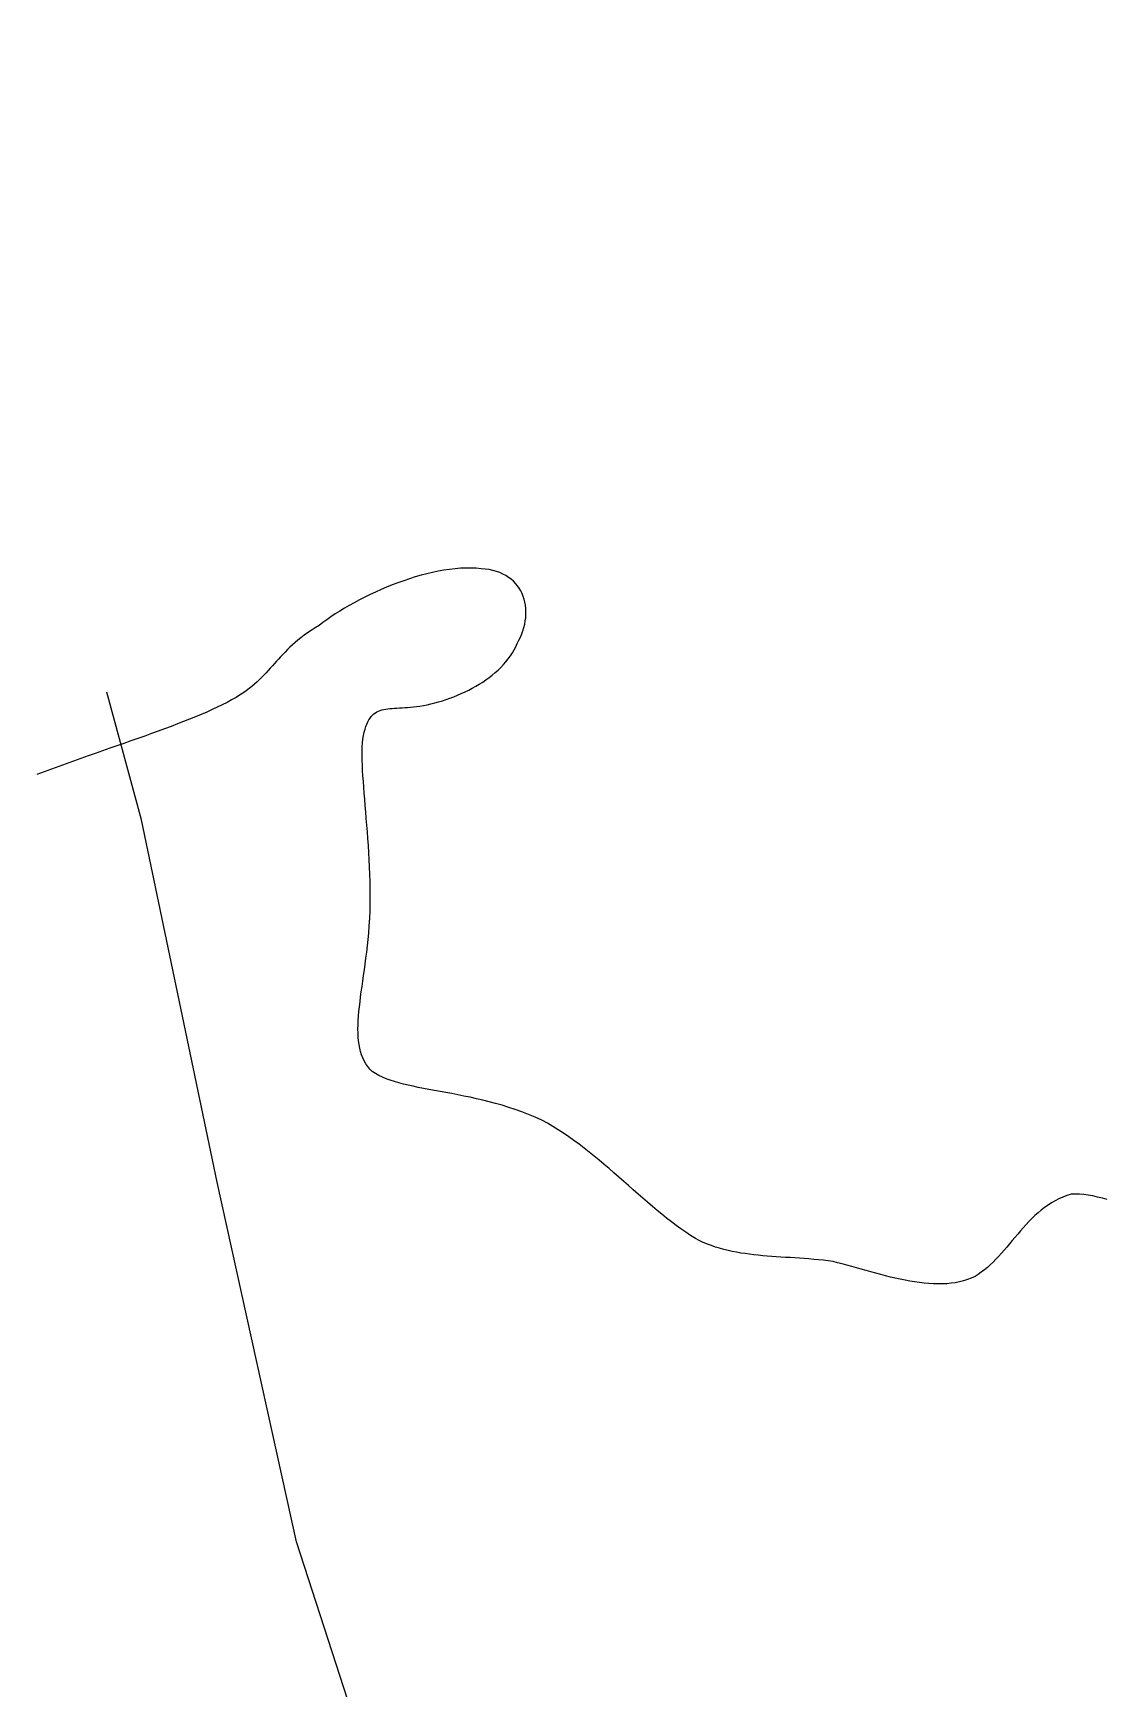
# Model space of a CAD drawing. Header units: metres. Extents: x 507606 to 508087, y 6966978 to 6967359.
# Drawn here: x 507905.943 to 507907.322, y 6967152.864 to 6967154.996 of the extents above; entities that cross this region are included whole.
import ezdxf

# ---------------------------------------------------------------- set-up
doc = ezdxf.new("R2010")
doc.units = ezdxf.units.M
doc.linetypes.add('ISO-DASHED2', pattern=[6, 4, -2])
doc.layers.add('CON_EX. MIN', color=253, linetype='ISO-DASHED2')
doc.layers.add('mga2020VEG_TREE', color=252, linetype='Continuous')

# ---------------------------------------------------------------- blocks, each defined once
blk = doc.blocks.new('BAC V TREE')
for p, q in [((-5.2738, -10.7724), (-5.3076, -10.7795)), ((-5.2404, -10.7663), (-5.2738, -10.7724)), ((-5.2073, -10.7614), (-5.2404, -10.7663)), ((-5.1747, -10.7576), (-5.2073, -10.7614)), ((-5.1426, -10.7549), (-5.1747, -10.7576)), ((-5.1111, -10.7535), (-5.1426, -10.7549)), ((-5.0802, -10.7535), (-5.1111, -10.7535)), ((-5.0501, -10.7547), (-5.0802, -10.7535)), ((-5.0208, -10.7574), (-5.0501, -10.7547)), ((-4.9962, -10.7595), (-5.0208, -10.7574)), ((-4.9728, -10.7629), (-4.9962, -10.7595)), ((-4.9506, -10.7677), (-4.9728, -10.7629)), ((-4.9297, -10.7736), (-4.9506, -10.7677)), ((-4.91, -10.7807), (-4.9297, -10.7736)), ((-5.5796, -10.8673), (-5.6128, -10.8814)), ((-5.5461, -10.8538), (-5.5796, -10.8673)), ((-5.5123, -10.8409), (-5.5461, -10.8538)), ((-5.4783, -10.8286), (-5.5123, -10.8409)), ((-5.4441, -10.8172), (-5.4783, -10.8286)), ((-5.4099, -10.8064), (-5.4441, -10.8172)), ((-5.3757, -10.7966), (-5.4099, -10.8064)), ((-5.3416, -10.7876), (-5.3757, -10.7966)), ((-5.3076, -10.7795), (-5.3416, -10.7876)), ((-4.8915, -10.789), (-4.91, -10.7807)), ((-4.8742, -10.7983), (-4.8915, -10.789)), ((-4.8581, -10.8086), (-4.8742, -10.7983)), ((-4.8432, -10.8199), (-4.8581, -10.8086)), ((-4.8295, -10.8321), (-4.8432, -10.8199)), ((-4.8169, -10.8451), (-4.8295, -10.8321)), ((-4.8056, -10.859), (-4.8169, -10.8451)), ((-4.7954, -10.8735), (-4.8056, -10.859)), ((-5.7708, -10.9585), (-5.8003, -10.975)), ((-5.7405, -10.9424), (-5.7708, -10.9585)), ((-5.7094, -10.9265), (-5.7405, -10.9424)), ((-5.6778, -10.911), (-5.7094, -10.9265)), ((-5.6455, -10.896), (-5.6778, -10.911)), ((-5.6128, -10.8814), (-5.6455, -10.896)), ((-4.7864, -10.8888), (-4.7954, -10.8735)), ((-4.7785, -10.9046), (-4.7864, -10.8888)), ((-4.7718, -10.9211), (-4.7785, -10.9046)), ((-4.7663, -10.938), (-4.7718, -10.9211)), ((-4.7619, -10.9555), (-4.7663, -10.938)), ((-4.7586, -10.9733), (-4.7619, -10.9555)), ((-5.9334, -11.0591), (-5.9566, -11.076)), ((-5.9089, -11.0422), (-5.9334, -11.0591)), ((-5.8833, -11.0252), (-5.9089, -11.0422)), ((-5.8566, -11.0084), (-5.8833, -11.0252)), ((-5.8289, -10.9916), (-5.8566, -11.0084)), ((-5.8003, -10.975), (-5.8289, -10.9916)), ((-4.7628, -11.086), (-4.7593, -11.0668)), ((-4.7593, -11.0668), (-4.757, -11.0477)), ((-4.7565, -10.9915), (-4.7586, -10.9733)), ((-4.757, -11.0477), (-4.7557, -11.0288)), ((-4.7555, -11.01), (-4.7565, -10.9915)), ((-4.7557, -11.0288), (-4.7555, -11.01)), ((-6.0863, -11.1656), (-6.1042, -11.1799)), ((-6.0673, -11.1512), (-6.0863, -11.1656)), ((-6.0472, -11.1367), (-6.0673, -11.1512)), ((-6.0257, -11.1222), (-6.0472, -11.1367)), ((-6.0029, -11.1075), (-6.0257, -11.1222)), ((-5.9786, -11.0928), (-6.0029, -11.1075)), ((-5.9566, -11.076), (-5.9786, -11.0928)), ((-4.7968, -11.1811), (-4.7879, -11.1623)), ((-4.7879, -11.1623), (-4.78, -11.1434)), ((-4.78, -11.1434), (-4.7732, -11.1243)), ((-4.7732, -11.1243), (-4.7675, -11.1051)), ((-4.7675, -11.1051), (-4.7628, -11.086)), ((-6.1805, -11.2503), (-6.1938, -11.2641)), ((-6.1667, -11.2363), (-6.1805, -11.2503)), ((-6.1522, -11.2223), (-6.1667, -11.2363)), ((-6.1371, -11.2083), (-6.1522, -11.2223)), ((-6.1211, -11.1941), (-6.1371, -11.2083)), ((-6.1042, -11.1799), (-6.1211, -11.1941)), ((-4.8472, -11.2739), (-4.8355, -11.256)), ((-4.8355, -11.256), (-4.8249, -11.2376)), ((-4.8249, -11.2376), (-4.8153, -11.2188)), ((-4.8153, -11.2188), (-4.8069, -11.1996)), ((-4.8069, -11.1996), (-4.7968, -11.1811)), ((-6.2798, -11.3597), (-6.2922, -11.3731)), ((-6.2676, -11.3462), (-6.2798, -11.3597)), ((-6.2555, -11.3326), (-6.2676, -11.3462)), ((-6.2435, -11.319), (-6.2555, -11.3326)), ((-6.2314, -11.3054), (-6.2435, -11.319)), ((-6.2191, -11.2917), (-6.2314, -11.3054)), ((-6.2066, -11.2779), (-6.2191, -11.2917)), ((-6.1938, -11.2641), (-6.2066, -11.2779)), ((-4.9368, -11.3719), (-4.9198, -11.3568)), ((-4.9198, -11.3568), (-4.9036, -11.3411)), ((-4.9036, -11.3411), (-4.8882, -11.325)), ((-4.8882, -11.325), (-4.8736, -11.3084)), ((-4.8736, -11.3084), (-4.8599, -11.2914)), ((-4.8599, -11.2914), (-4.8472, -11.2739)), ((-6.3767, -11.4533), (-6.3934, -11.4666)), ((-6.361, -11.44), (-6.3767, -11.4533)), ((-6.3461, -11.4267), (-6.361, -11.44)), ((-6.3318, -11.4133), (-6.3461, -11.4267)), ((-6.3181, -11.4), (-6.3318, -11.4133)), ((-6.305, -11.3866), (-6.3181, -11.4)), ((-6.2922, -11.3731), (-6.305, -11.3866)), ((-5.0729, -11.4645), (-5.0519, -11.4528)), ((-5.0519, -11.4528), (-5.0314, -11.4405)), ((-5.0314, -11.4405), (-5.0114, -11.4278)), ((-5.0114, -11.4278), (-4.9918, -11.4146)), ((-4.9918, -11.4146), (-4.9728, -11.4009)), ((-4.9728, -11.4009), (-4.9545, -11.3866)), ((-4.9545, -11.3866), (-4.9368, -11.3719)), ((-6.5236, -11.5483), (-6.552, -11.5626)), ((-6.4965, -11.534), (-6.5236, -11.5483)), ((-6.4706, -11.5195), (-6.4965, -11.534)), ((-6.4495, -11.5063), (-6.4706, -11.5195)), ((-6.4296, -11.4931), (-6.4495, -11.5063)), ((-6.411, -11.4798), (-6.4296, -11.4931)), ((-6.3934, -11.4666), (-6.411, -11.4798)), ((-5.3398, -11.5627), (-5.3175, -11.5576)), ((-5.3175, -11.5576), (-5.2951, -11.5519)), ((-5.2951, -11.5519), (-5.2725, -11.5457)), ((-5.2725, -11.5457), (-5.2499, -11.5389)), ((-5.2499, -11.5389), (-5.2273, -11.5315)), ((-5.2273, -11.5315), (-5.2048, -11.5236)), ((-5.2048, -11.5236), (-5.1823, -11.5151)), ((-5.1823, -11.5151), (-5.16, -11.506)), ((-5.16, -11.506), (-5.1378, -11.4964)), ((-5.1378, -11.4964), (-5.1159, -11.4863)), ((-5.1159, -11.4863), (-5.0942, -11.4756)), ((-5.0942, -11.4756), (-5.0729, -11.4645)), ((-6.7453, -11.6477), (-6.781, -11.6618)), ((-6.7106, -11.6336), (-6.7453, -11.6477)), ((-6.6769, -11.6194), (-6.7106, -11.6336)), ((-6.6441, -11.6053), (-6.6769, -11.6194)), ((-6.6123, -11.5911), (-6.6441, -11.6053)), ((-6.5816, -11.5769), (-6.6123, -11.5911)), ((-6.552, -11.5626), (-6.5816, -11.5769)), ((-5.6909, -11.6637), (-5.6846, -11.6518)), ((-5.6846, -11.6518), (-5.6779, -11.6413)), ((-5.6779, -11.6413), (-5.6707, -11.6319)), ((-5.6707, -11.6319), (-5.663, -11.6236)), ((-5.663, -11.6236), (-5.6549, -11.6163)), ((-5.6549, -11.6163), (-5.6463, -11.61)), ((-5.6463, -11.61), (-5.6372, -11.6045)), ((-5.6372, -11.6045), (-5.6276, -11.5999)), ((-5.6276, -11.5999), (-5.6176, -11.5959)), ((-5.6176, -11.5959), (-5.607, -11.5927)), ((-5.607, -11.5927), (-5.5959, -11.59)), ((-5.5959, -11.59), (-5.5843, -11.5878)), ((-5.5843, -11.5878), (-5.5722, -11.586)), ((-5.5722, -11.586), (-5.5596, -11.5846)), ((-5.5596, -11.5846), (-5.5464, -11.5835)), ((-5.5464, -11.5835), (-5.5327, -11.5826)), ((-5.5327, -11.5826), (-5.5184, -11.5818)), ((-5.5184, -11.5818), (-5.5036, -11.581)), ((-5.5036, -11.581), (-5.4882, -11.5803)), ((-5.4882, -11.5803), (-5.4723, -11.5794)), ((-5.4723, -11.5794), (-5.4557, -11.5784)), ((-5.4557, -11.5784), (-5.4386, -11.5771)), ((-5.4386, -11.5771), (-5.4209, -11.5755)), ((-5.4209, -11.5755), (-5.4026, -11.5735)), ((-5.4026, -11.5735), (-5.3836, -11.5711)), ((-5.3836, -11.5711), (-5.3618, -11.5672)), ((-5.3618, -11.5672), (-5.3398, -11.5627)), ((-7.0105, -11.7472), (-7.051, -11.7616)), ((-6.9706, -11.7329), (-7.0105, -11.7472)), ((-6.9313, -11.7186), (-6.9706, -11.7329)), ((-6.8926, -11.7043), (-6.9313, -11.7186)), ((-6.8546, -11.6901), (-6.8926, -11.7043)), ((-6.8174, -11.676), (-6.8546, -11.6901)), ((-6.781, -11.6618), (-6.8174, -11.676)), ((-5.7198, -11.7651), (-5.716, -11.7442)), ((-5.716, -11.7442), (-5.7118, -11.725)), ((-5.7118, -11.725), (-5.7072, -11.7074)), ((-5.7072, -11.7074), (-5.7022, -11.6914)), ((-5.7022, -11.6914), (-5.6968, -11.6768)), ((-5.6968, -11.6768), (-5.6909, -11.6637)), ((-7.3029, -11.8498), (-7.3459, -11.8649)), ((-7.2601, -11.8349), (-7.3029, -11.8498)), ((-7.2175, -11.82), (-7.2601, -11.8349)), ((-7.1753, -11.8053), (-7.2175, -11.82)), ((-7.1335, -11.7906), (-7.1753, -11.8053)), ((-7.092, -11.7761), (-7.1335, -11.7906)), ((-7.051, -11.7616), (-7.092, -11.7761)), ((-5.7242, -11.8631), (-5.7241, -11.8364)), ((-5.7241, -11.8364), (-5.7233, -11.8111)), ((-5.7233, -11.8111), (-5.7219, -11.7874)), ((-5.7219, -11.7874), (-5.7198, -11.7651)), ((-7.5627, -11.9427), (-7.6061, -11.9587)), ((-7.5193, -11.9268), (-7.5627, -11.9427)), ((-7.4759, -11.9111), (-7.5193, -11.9268)), ((-7.4325, -11.8956), (-7.4759, -11.9111)), ((-7.3891, -11.8802), (-7.4325, -11.8956)), ((-7.3459, -11.8649), (-7.3891, -11.8802)), ((-5.7237, -11.8912), (-5.7242, -11.8631)), ((-5.7228, -11.9206), (-5.7237, -11.8912)), ((-5.7214, -11.9512), (-5.7228, -11.9206)), ((-7.6061, -11.9587), (-7.6494, -11.9749)), ((-5.7195, -11.983), (-5.7214, -11.9512)), ((-5.7173, -12.016), (-5.7195, -11.983)), ((-5.7149, -12.05), (-5.7173, -12.016)), ((-5.7121, -12.0851), (-5.7149, -12.05)), ((-5.7092, -12.1211), (-5.7121, -12.0851)), ((-5.7061, -12.1581), (-5.7092, -12.1211)), ((-5.7029, -12.1958), (-5.7061, -12.1581)), ((-5.6997, -12.2344), (-5.7029, -12.1958)), ((-5.6965, -12.2737), (-5.6997, -12.2344)), ((-5.6933, -12.3137), (-5.6965, -12.2737)), ((-5.6903, -12.3543), (-5.6933, -12.3137)), ((-5.6874, -12.3955), (-5.6903, -12.3543)), ((-5.6848, -12.4372), (-5.6874, -12.3955)), ((-5.6824, -12.4793), (-5.6848, -12.4372)), ((-5.6804, -12.5218), (-5.6824, -12.4793)), ((-5.6787, -12.5647), (-5.6804, -12.5218)), ((-5.6774, -12.6078), (-5.6787, -12.5647)), ((-5.6767, -12.6511), (-5.6774, -12.6078)), ((-5.6768, -12.7383), (-5.6764, -12.6947)), ((-5.6764, -12.6947), (-5.6767, -12.6511)), ((-5.6819, -12.8691), (-5.6795, -12.8256)), ((-5.6795, -12.8256), (-5.6778, -12.7819)), ((-5.6778, -12.7819), (-5.6768, -12.7383)), ((-5.689, -12.951), (-5.6851, -12.9126)), ((-5.6851, -12.9126), (-5.6819, -12.8691)), ((-5.702, -13.0615), (-5.6975, -13.0255)), ((-5.6975, -13.0255), (-5.6931, -12.9887)), ((-5.6931, -12.9887), (-5.689, -12.951)), ((-5.7114, -13.131), (-5.7067, -13.0966)), ((-5.7067, -13.0966), (-5.702, -13.0615)), ((-5.7251, -13.2292), (-5.7207, -13.1973)), ((-5.7207, -13.1973), (-5.7161, -13.1646)), ((-5.7161, -13.1646), (-5.7114, -13.131)), ((-5.7404, -13.349), (-5.7371, -13.3202)), ((-5.7371, -13.3202), (-5.7334, -13.2907)), ((-5.7334, -13.2907), (-5.7294, -13.2604)), ((-5.7294, -13.2604), (-5.7251, -13.2292)), ((-5.7474, -13.4304), (-5.7456, -13.4041)), ((-5.7456, -13.4041), (-5.7433, -13.3769)), ((-5.7433, -13.3769), (-5.7404, -13.349)), ((-5.749, -13.4808), (-5.7485, -13.456)), ((-5.7487, -13.5048), (-5.749, -13.4808)), ((-5.7476, -13.528), (-5.7487, -13.5048)), ((-5.7485, -13.456), (-5.7474, -13.4304)), ((-5.7456, -13.5505), (-5.7476, -13.528)), ((-5.7427, -13.5722), (-5.7456, -13.5505)), ((-5.7388, -13.5931), (-5.7427, -13.5722)), ((-5.7339, -13.6132), (-5.7388, -13.5931)), ((-5.7278, -13.6326), (-5.7339, -13.6132)), ((-5.7205, -13.6512), (-5.7278, -13.6326)), ((-5.712, -13.669), (-5.7205, -13.6512)), ((-5.7022, -13.6861), (-5.712, -13.669)), ((-5.691, -13.7024), (-5.7022, -13.6861)), ((-5.6784, -13.7179), (-5.691, -13.7024)), ((-5.6644, -13.7327), (-5.6784, -13.7179)), ((-5.6457, -13.7445), (-5.6644, -13.7327)), ((-5.6257, -13.7554), (-5.6457, -13.7445)), ((-5.6044, -13.7654), (-5.6257, -13.7554)), ((-5.5818, -13.7748), (-5.6044, -13.7654)), ((-5.558, -13.7834), (-5.5818, -13.7748)), ((-5.533, -13.7915), (-5.558, -13.7834)), ((-5.5069, -13.7991), (-5.533, -13.7915)), ((-5.4797, -13.8062), (-5.5069, -13.7991)), ((-5.4515, -13.813), (-5.4797, -13.8062)), ((-5.4223, -13.8194), (-5.4515, -13.813)), ((-5.3921, -13.8257), (-5.4223, -13.8194)), ((-5.3611, -13.8318), (-5.3921, -13.8257)), ((-5.3292, -13.8378), (-5.3611, -13.8318)), ((-5.2965, -13.8439), (-5.3292, -13.8378)), ((-5.263, -13.85), (-5.2965, -13.8439)), ((-5.2288, -13.8563), (-5.263, -13.85)), ((-5.1939, -13.8628), (-5.2288, -13.8563)), ((-5.1584, -13.8696), (-5.1939, -13.8628)), ((-5.1224, -13.8768), (-5.1584, -13.8696)), ((-5.0858, -13.8844), (-5.1224, -13.8768)), ((-5.0487, -13.8926), (-5.0858, -13.8844)), ((-5.0111, -13.9013), (-5.0487, -13.8926)), ((-4.9732, -13.9107), (-5.0111, -13.9013)), ((-4.9349, -13.9209), (-4.9732, -13.9107)), ((-4.8963, -13.9319), (-4.9349, -13.9209)), ((-4.8575, -13.9438), (-4.8963, -13.9319)), ((-4.8184, -13.9566), (-4.8575, -13.9438)), ((-4.7792, -13.9706), (-4.8184, -13.9566)), ((-4.7399, -13.9856), (-4.7792, -13.9706)), ((-4.7004, -14.0018), (-4.7399, -13.9856)), ((-4.661, -14.0193), (-4.7004, -14.0018)), ((-4.6285, -14.0373), (-4.661, -14.0193)), ((-4.5964, -14.0562), (-4.6285, -14.0373)), ((-4.5647, -14.076), (-4.5964, -14.0562)), ((-4.5333, -14.0965), (-4.5647, -14.076)), ((-4.5022, -14.1178), (-4.5333, -14.0965)), ((-4.4715, -14.1397), (-4.5022, -14.1178)), ((-4.441, -14.1623), (-4.4715, -14.1397)), ((-4.4108, -14.1853), (-4.441, -14.1623)), ((-4.3809, -14.2089), (-4.4108, -14.1853)), ((-4.3512, -14.2328), (-4.3809, -14.2089)), ((-4.3218, -14.2571), (-4.3512, -14.2328)), ((-4.2925, -14.2817), (-4.3218, -14.2571)), ((-4.2635, -14.3065), (-4.2925, -14.2817)), ((-4.2346, -14.3315), (-4.2635, -14.3065)), ((-4.2059, -14.3566), (-4.2346, -14.3315)), ((-4.1773, -14.3817), (-4.2059, -14.3566)), ((-4.1488, -14.4068), (-4.1773, -14.3817)), ((-4.1204, -14.4318), (-4.1488, -14.4068)), ((-4.0922, -14.4566), (-4.1204, -14.4318)), ((-4.0639, -14.4813), (-4.0922, -14.4566)), ((-4.0358, -14.5056), (-4.0639, -14.4813)), ((-1.6025, -14.4849), (-1.6248, -14.4963)), ((-1.5794, -14.4748), (-1.6025, -14.4849)), ((-1.5554, -14.4659), (-1.5794, -14.4748)), ((-1.5306, -14.4583), (-1.5554, -14.4659)), ((-1.5062, -14.4574), (-1.5306, -14.4583)), ((-1.4811, -14.458), (-1.5062, -14.4574)), ((-1.4552, -14.4601), (-1.4811, -14.458)), ((-1.4287, -14.4635), (-1.4552, -14.4601)), ((-1.4015, -14.4683), (-1.4287, -14.4635)), ((-1.3737, -14.4743), (-1.4015, -14.4683)), ((-1.3453, -14.4814), (-1.3737, -14.4743)), ((-1.3163, -14.4897), (-1.3453, -14.4814)), ((-4.0077, -14.5297), (-4.0358, -14.5056)), ((-3.9796, -14.5533), (-4.0077, -14.5297)), ((-3.9515, -14.5765), (-3.9796, -14.5533)), ((-3.9234, -14.5991), (-3.9515, -14.5765)), ((-1.7442, -14.5845), (-1.7621, -14.6018)), ((-1.7257, -14.5678), (-1.7442, -14.5845)), ((-1.7068, -14.5518), (-1.7257, -14.5678)), ((-1.6873, -14.5366), (-1.7068, -14.5518)), ((-1.6671, -14.5222), (-1.6873, -14.5366)), ((-1.6463, -14.5087), (-1.6671, -14.5222)), ((-1.6248, -14.4963), (-1.6463, -14.5087)), ((-3.8952, -14.6212), (-3.9234, -14.5991)), ((-3.867, -14.6426), (-3.8952, -14.6212)), ((-3.8387, -14.6633), (-3.867, -14.6426)), ((-3.8104, -14.6832), (-3.8387, -14.6633)), ((-3.7819, -14.7023), (-3.8104, -14.6832)), ((-1.8303, -14.6752), (-1.8466, -14.6942)), ((-1.8137, -14.6564), (-1.8303, -14.6752)), ((-1.7968, -14.6378), (-1.8137, -14.6564)), ((-1.7797, -14.6196), (-1.7968, -14.6378)), ((-1.7621, -14.6018), (-1.7797, -14.6196)), ((-3.7534, -14.7205), (-3.7819, -14.7023)), ((-3.7299, -14.7322), (-3.7534, -14.7205)), ((-3.7062, -14.743), (-3.7299, -14.7322)), ((-3.6824, -14.7529), (-3.7062, -14.743)), ((-3.6583, -14.762), (-3.6824, -14.7529)), ((-3.634, -14.7702), (-3.6583, -14.762)), ((-3.6096, -14.7777), (-3.634, -14.7702)), ((-3.5849, -14.7845), (-3.6096, -14.7777)), ((-3.5601, -14.7906), (-3.5849, -14.7845)), ((-1.9268, -14.7891), (-1.9429, -14.8074)), ((-1.9108, -14.7704), (-1.9268, -14.7891)), ((-1.8949, -14.7515), (-1.9108, -14.7704)), ((-1.8789, -14.7325), (-1.8949, -14.7515)), ((-1.8628, -14.7133), (-1.8789, -14.7325)), ((-1.8466, -14.6942), (-1.8628, -14.7133)), ((-3.535, -14.7961), (-3.5601, -14.7906)), ((-3.5098, -14.8011), (-3.535, -14.7961)), ((-3.4844, -14.8055), (-3.5098, -14.8011)), ((-3.4588, -14.8094), (-3.4844, -14.8055)), ((-3.433, -14.8129), (-3.4588, -14.8094)), ((-3.407, -14.8161), (-3.433, -14.8129)), ((-3.3808, -14.8189), (-3.407, -14.8161)), ((-3.3545, -14.8214), (-3.3808, -14.8189)), ((-3.3279, -14.8236), (-3.3545, -14.8214)), ((-3.3012, -14.8257), (-3.3279, -14.8236)), ((-3.2744, -14.8276), (-3.3012, -14.8257)), ((-3.2473, -14.8294), (-3.2744, -14.8276)), ((-3.2201, -14.8312), (-3.2473, -14.8294)), ((-3.1927, -14.8329), (-3.2201, -14.8312)), ((-3.1651, -14.8347), (-3.1927, -14.8329)), ((-3.1373, -14.8365), (-3.1651, -14.8347)), ((-3.1094, -14.8385), (-3.1373, -14.8365)), ((-3.0814, -14.8407), (-3.1094, -14.8385)), ((-3.0531, -14.843), (-3.0814, -14.8407)), ((-3.0247, -14.8457), (-3.0531, -14.843)), ((-2.9962, -14.8486), (-3.0247, -14.8457)), ((-2.9674, -14.852), (-2.9962, -14.8486)), ((-2.9386, -14.8557), (-2.9674, -14.852)), ((-2.9115, -14.8629), (-2.9386, -14.8557)), ((-2.8841, -14.8703), (-2.9115, -14.8629)), ((-2.8565, -14.878), (-2.8841, -14.8703)), ((-2.8285, -14.8859), (-2.8565, -14.878)), ((-2.8003, -14.8938), (-2.8285, -14.8859)), ((-2.0089, -14.8759), (-2.0261, -14.8913)), ((-1.992, -14.8596), (-2.0089, -14.8759)), ((-1.9754, -14.8428), (-1.992, -14.8596)), ((-1.9591, -14.8253), (-1.9754, -14.8428)), ((-1.9429, -14.8074), (-1.9591, -14.8253)), ((-2.7719, -14.9019), (-2.8003, -14.8938)), ((-2.7433, -14.9099), (-2.7719, -14.9019)), ((-2.7146, -14.9179), (-2.7433, -14.9099)), ((-2.6858, -14.9257), (-2.7146, -14.9179)), ((-2.657, -14.9333), (-2.6858, -14.9257)), ((-2.6281, -14.9407), (-2.657, -14.9333)), ((-2.5992, -14.9478), (-2.6281, -14.9407)), ((-2.5704, -14.9545), (-2.5992, -14.9478)), ((-2.5416, -14.9608), (-2.5704, -14.9545)), ((-2.513, -14.9666), (-2.5416, -14.9608)), ((-2.4845, -14.9719), (-2.513, -14.9666)), ((-2.4562, -14.9765), (-2.4845, -14.9719)), ((-2.4281, -14.9805), (-2.4562, -14.9765)), ((-2.4003, -14.9838), (-2.4281, -14.9805)), ((-2.3727, -14.9862), (-2.4003, -14.9838)), ((-2.2406, -14.9846), (-2.2662, -14.987)), ((-2.2156, -14.9811), (-2.2406, -14.9846)), ((-2.191, -14.9764), (-2.2156, -14.9811)), ((-2.1671, -14.9704), (-2.191, -14.9764)), ((-2.1437, -14.9631), (-2.1671, -14.9704)), ((-2.121, -14.9543), (-2.1437, -14.9631)), ((-2.099, -14.9442), (-2.121, -14.9543)), ((-2.08, -14.9325), (-2.099, -14.9442)), ((-2.0616, -14.9197), (-2.08, -14.9325)), ((-2.0436, -14.906), (-2.0616, -14.9197)), ((-2.0261, -14.8913), (-2.0436, -14.906)), ((-2.3455, -14.9879), (-2.3727, -14.9862)), ((-2.3187, -14.9886), (-2.3455, -14.9879)), ((-2.2922, -14.9883), (-2.3187, -14.9886)), ((-2.2662, -14.987), (-2.2922, -14.9883))]:
    blk.add_line(p, q)
blk = doc.blocks.new('XE_SURVEY')
at = {"layer": 'mga2020VEG_TREE', "xscale": 0.2176184297825094, "yscale": 0.2176184297825094, "zscale": 0.2176184297825094, "rotation": 0.001583333339407246}
blk.add_blockref('BAC V TREE', (507907.6118, 6967156.6471, 5.1615), dxfattribs=at)
blk = doc.blocks.new('XE_CONTOURS EXIST_1')
at = {"layer": 'CON_EX. MIN', "color": 253, "linetype": 'ISO-DASHED2', "lineweight": -3, "elevation": 5.1, "flags": 128}
blk.add_lwpolyline([(507898.9228, 6967147.3349), (507898.9636, 6967147.2744), (507899.0723, 6967147.1154), (507899.2969, 6967146.7908), (507899.6927, 6967146.2237), (507900.3029, 6967145.3553), (507900.99, 6967144.3827), (507901.6992, 6967143.3842), (507902.3756, 6967142.438), (507902.9641, 6967141.6225), (507903.41, 6967141.0158), (507903.6584, 6967140.6962), (507903.9483, 6967140.3982), (507904.3785, 6967139.9909), (507904.8804, 6967139.5301), (507905.3851, 6967139.0718), (507905.8239, 6967138.6717), (507906.1283, 6967138.3857), (507906.4395, 6967138.0717), (507906.9492, 6967137.5494), (507907.5725, 6967136.9071), (507908.2241, 6967136.2334), (507908.819, 6967135.6164), (507909.2721, 6967135.1446), (507909.4982, 6967134.9063), (507909.7228, 6967134.6535), (507910.0391, 6967134.2898), (507910.3534, 6967133.9244), (507910.5722, 6967133.6665), (507910.8169, 6967133.3358), (507911.3234, 6967132.6394), (507911.9898, 6967131.7326), (507912.7146, 6967130.771), (507913.3959, 6967129.9101), (507913.8413, 6967129.3983), (507914.0831, 6967129.1699), (507914.1881, 6967129.1104), (507914.2213, 6967129.1122), (507914.2429, 6967129.1382), (507914.259, 6967129.2638), (507914.2229, 6967129.6133), (507914.084, 6967130.3152), (507913.8107, 6967131.433), (507913.4865, 6967132.6381), (507913.1755, 6967133.7377), (507912.9418, 6967134.539), (507912.8496, 6967134.8494), (507912.8426, 6967134.902), (507912.8427, 6967135.1192), (507912.8435, 6967135.5542), (507912.8451, 6967135.8869), (507912.8491, 6967136.1697), (507912.858, 6967136.7452), (507912.8705, 6967137.4668), (507912.8849, 6967138.1875), (507912.8999, 6967138.7606), (507912.9141, 6967139.0394), (507912.9976, 6967139.3482), (507913.125, 6967139.7489), (507913.1915, 6967139.9493), (507913.2217, 6967140.017), (507913.3339, 6967140.1806), (507913.5813, 6967140.5556), (507913.8331, 6967140.9738), (507913.9586, 6967141.2673), (507913.8928, 6967141.5651), (507913.7054, 6967142.1726), (507913.444, 6967142.9611), (507913.1562, 6967143.8018), (507912.8894, 6967144.5659), (507912.6913, 6967145.1246), (507912.6094, 6967145.3492), (507912.5213, 6967145.454), (507912.4363, 6967145.5595), (507912.4223, 6967145.6977), (507912.4047, 6967145.9339), (507912.3752, 6967146.1052), (507912.1639, 6967146.3471), (507911.6184, 6967146.949), (507910.8333, 6967147.8096), (507909.9031, 6967148.8279), (507908.9222, 6967149.9026), (507907.9851, 6967150.9327), (507907.1864, 6967151.817), (507906.6206, 6967152.4543), (507906.3821, 6967152.7436), (507906.2816, 6967153.0533), (507906.1794, 6967153.5163), (507906.0819, 6967153.9826), (507905.9957, 6967154.3027), (507905.8604, 6967154.6022), (507905.6167, 6967155.0977), (507905.3198, 6967155.657), (507905.0248, 6967156.1481), (507904.7868, 6967156.4389), (507904.4526, 6967156.6034), (507903.8526, 6967156.8224), (507903.1136, 6967157.0504), (507902.3622, 6967157.2418), (507901.8373, 6967157.338), (507901.5306, 6967157.3616), (507901.3828, 6967157.3488), (507901.329, 6967157.3327), (507901.2808, 6967157.3058), (507901.1759, 6967157.2097), (507901.0008, 6967156.9748), (507900.7429, 6967156.5326), (507900.4006, 6967155.859), (507900.0609, 6967155.164), (507899.7506, 6967154.5679), (507899.4964, 6967154.1914), (507899.0958, 6967153.9045), (507898.4272, 6967153.5258), (507897.6378, 6967153.099), (507896.8752, 6967152.6676), (507896.3834, 6967152.3484), (507896.1331, 6967152.1388), (507896.0404, 6967152.0185), (507896.0198, 6967151.9652), (507896.0162, 6967151.9149), (507896.0447, 6967151.776), (507896.1668, 6967151.4831), (507896.4511, 6967150.966), (507896.9446, 6967150.1833), (507897.5178, 6967149.3358), (507898.0914, 6967148.5165), (507898.5861, 6967147.8186), (507898.9228, 6967147.3349)], close=True, dxfattribs=at)

msp = doc.modelspace()

# ---------------------------------------------------------------- block references
msp.add_blockref('XE_SURVEY', (0, 0))

# ---------------------------------------------------------------- next in the draw order: block references
msp.add_blockref('XE_CONTOURS EXIST_1', (0, 0))

doc.saveas('drawing.dxf')
